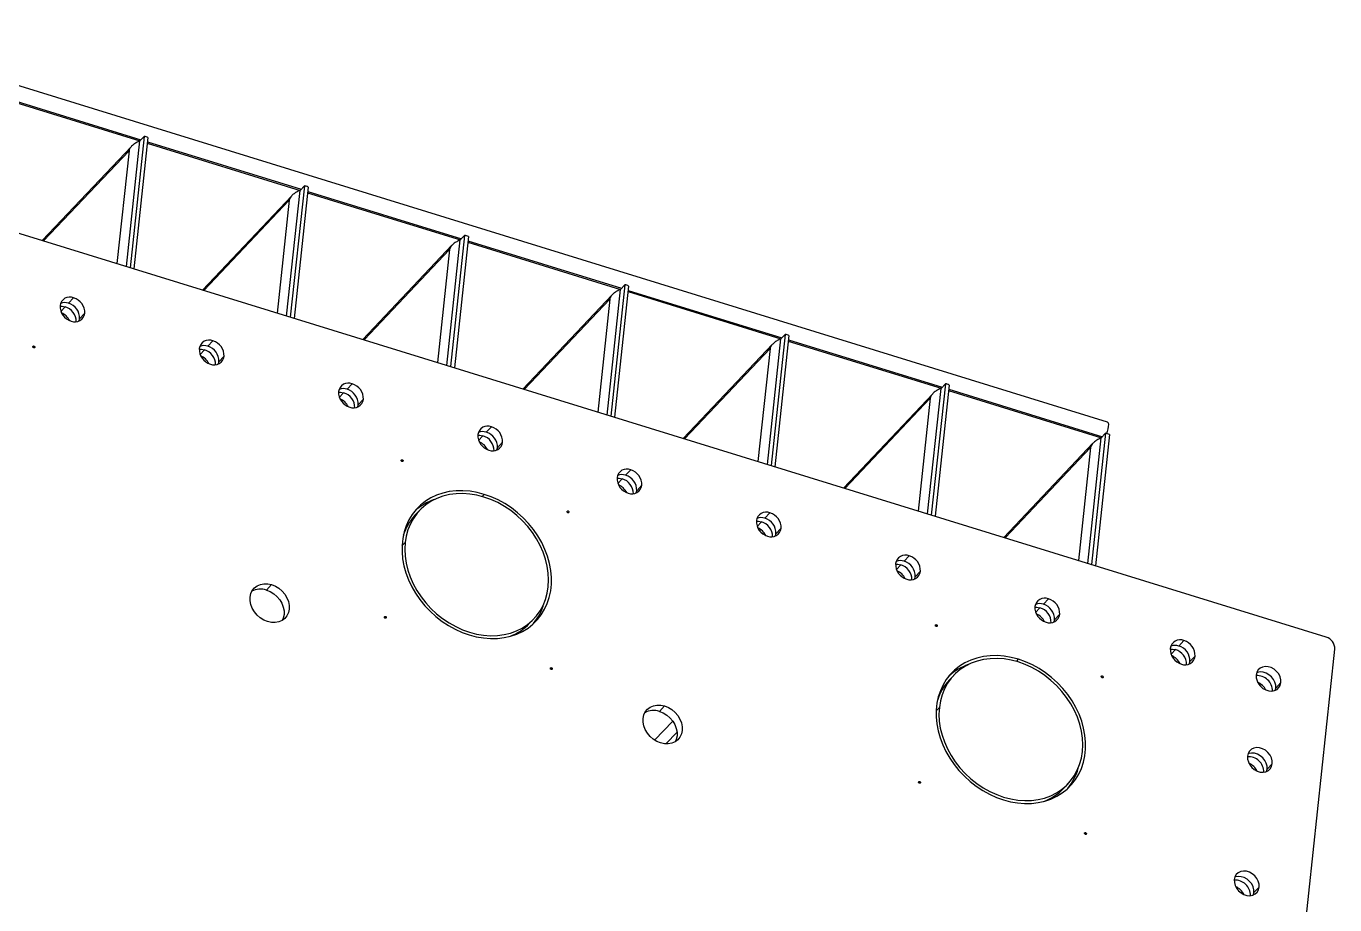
# Model space of a CAD drawing. Header units: millimetres. Extents: x -507 to 594, y -6 to 528.
# Drawn here: x -406.2 to -343.9, y 486.6 to 528.5 of the extents above; entities that cross this region are included whole.
import ezdxf

# ---------------------------------------------------------------- set-up
doc = ezdxf.new("R2010")
doc.units = ezdxf.units.MM

msp = doc.modelspace()

# ---------------------------------------------------------------- linework, layer by layer
at = {"color": 7, "linetype": 'Continuous', "lineweight": 25}
for p, q in [((-354.7462, 509.6108), (-415.782, 528.4511)), ((-408.0828, 525.2373), (-400.8085, 522.9919)), ((-344.3249, 499.3777), (-423.3444, 523.7691)), ((-401.2091, 522.732), (-405.4558, 518.2473)), ((-401.45, 517.0108), (-400.8105, 522.9898)), ((-400.6064, 523.2053), (-401.2748, 516.9567)), ((-400.4248, 523.1492), (-401.0931, 516.9007)), ((-400.8105, 522.9898), (-400.6064, 523.2053)), ((-400.4533, 522.8822), (-393.1791, 520.6368)), ((-401.3227, 522.5262), (-401.8978, 517.149)), ((-393.5797, 520.377), (-397.8263, 515.8923)), ((-393.8205, 514.6558), (-393.1811, 520.6347)), ((-392.977, 520.8503), (-393.6453, 514.6017)), ((-392.7953, 520.7942), (-393.4636, 514.5456)), ((-393.1811, 520.6347), (-392.977, 520.8503)), ((-392.8239, 520.5272), (-385.5496, 518.2818)), ((-393.6932, 520.1711), (-394.2683, 514.794)), ((-385.3475, 518.4953), (-386.0158, 512.2467)), ((-385.1658, 518.4392), (-385.8342, 512.1906)), ((-385.5516, 518.2797), (-385.3475, 518.4953)), ((-385.9502, 518.0219), (-390.1968, 513.5372)), ((-386.0637, 517.8161), (-386.6388, 512.439)), ((-386.1911, 512.3008), (-385.5516, 518.2797)), ((-385.1944, 518.1722), (-377.9201, 515.9268)), ((-378.5616, 509.9457), (-377.9221, 515.9247)), ((-377.718, 516.1402), (-378.3863, 509.8916)), ((-377.5364, 516.0841), (-378.2047, 509.8356)), ((-377.9221, 515.9247), (-377.718, 516.1402)), ((-403.9597, 515.5263), (-404.2046, 515.2676)), ((-378.3207, 515.6669), (-382.5673, 511.1822)), ((-378.4342, 515.4611), (-379.0093, 510.0839)), ((-377.5649, 515.8171), (-370.2907, 513.5718)), ((-403.6738, 514.5279), (-403.4289, 514.7866)), ((-397.3293, 513.4796), (-397.5742, 513.221)), ((-370.9321, 507.5907), (-370.2927, 513.5696)), ((-370.0886, 513.7852), (-370.7569, 507.5366)), ((-369.9069, 513.7291), (-370.5752, 507.4805)), ((-370.2927, 513.5696), (-370.0886, 513.7852)), ((-369.9355, 513.4621), (-362.6612, 511.2167)), ((-370.6912, 513.3119), (-374.9379, 508.8272)), ((-370.8048, 513.106), (-371.3799, 507.7289)), ((-397.0435, 512.4813), (-396.7985, 512.7399)), ((-390.6989, 511.433), (-390.9438, 511.1744)), ((-363.0618, 510.9568), (-367.3084, 506.4721)), ((-363.3027, 505.2357), (-362.6632, 511.2146)), ((-362.4591, 511.4302), (-363.1274, 505.1816)), ((-362.2774, 511.3741), (-362.9457, 505.1255)), ((-362.6632, 511.2146), (-362.4591, 511.4302)), ((-362.306, 511.1071), (-355.0317, 508.8617)), ((-390.4131, 510.4347), (-390.1682, 510.6933)), ((-363.1753, 510.751), (-363.7504, 505.3739)), ((-384.0685, 509.3864), (-384.3135, 509.1277)), ((-354.8296, 509.0751), (-355.4979, 502.8265)), ((-355.0337, 508.8596), (-354.8296, 509.0751)), ((-383.7827, 508.388), (-383.5378, 508.6467)), ((-355.4323, 508.6018), (-359.6789, 504.1171)), ((-355.6732, 502.8806), (-355.0337, 508.8596)), ((-354.648, 509.0191), (-355.3163, 502.7705)), ((-355.5458, 508.396), (-356.1209, 503.0188)), ((-377.4382, 507.3397), (-377.6831, 507.0811)), ((-377.1523, 506.3414), (-376.9074, 506.6)), ((-387.4932, 505.4038), (-387.6973, 505.1882)), ((-370.8078, 505.2931), (-371.0527, 505.0345)), ((-371.2731, 504.4031), (-371.262, 504.507)), ((-371.0969, 504.3576), (-371.1071, 504.2621)), ((-370.522, 504.2947), (-370.277, 504.5534)), ((-364.1774, 503.2465), (-364.4223, 502.9878)), ((-363.8916, 502.2481), (-363.6467, 502.5068)), ((-394.5359, 501.8751), (-394.7809, 501.6165)), ((-357.547, 501.1998), (-357.792, 500.9412)), ((-357.2612, 500.2015), (-357.0163, 500.4601)), ((-382.2514, 500.0314), (-382.0473, 500.247)), ((-351.0983, 499.2093), (-351.3432, 498.9506)), ((-350.8125, 498.2109), (-350.5676, 498.4696)), ((-348.5031, 455.9262), (-343.9166, 498.8087)), ((-362.0616, 497.5537), (-362.2657, 497.3381)), ((-346.4803, 497.2079), (-346.7253, 496.9493)), ((-346.7494, 496.8406), (-346.7253, 496.9493)), ((-375.8256, 496.0997), (-376.0705, 495.841)), ((-375.4405, 495.3815), (-376.2991, 494.4748)), ((-375.2336, 494.8563), (-375.7634, 494.2968)), ((-347.1622, 492.9812), (-347.1381, 493.0899)), ((-346.8931, 493.3485), (-347.1381, 493.0899)), ((-356.8199, 492.1813), (-356.6158, 492.3969)), ((-347.5215, 487.4736), (-347.7664, 487.215)), ((-347.7905, 487.1063), (-347.7664, 487.215))]:
    msp.add_line(p, q, dxfattribs=at)
at = {"color": 8, "linetype": 'Continuous', "lineweight": 25}
for p, q in [((-408.0762, 525.2995), (-400.7615, 523.0416)), ((-400.4467, 522.9444), (-393.132, 520.6866)), ((-401.3227, 522.5262), (-405.3928, 518.2279)), ((-392.8172, 520.5894), (-385.5025, 518.3315)), ((-393.6932, 520.1711), (-397.7633, 515.8728)), ((-386.0637, 517.8161), (-390.1339, 513.5178)), ((-385.1878, 518.2344), (-377.8731, 515.9765)), ((-377.5583, 515.8793), (-370.2436, 513.6215)), ((-378.4342, 515.4611), (-382.5044, 511.1628)), ((-404.3679, 515.0952), (-404.5727, 514.8789)), ((-369.9288, 513.5243), (-362.6141, 511.2664)), ((-405.8077, 513.1719), (-405.8367, 513.1413)), ((-397.7375, 513.0486), (-397.9423, 512.8323)), ((-370.8048, 513.106), (-374.8749, 508.8077)), ((-391.1071, 511.0019), (-391.3119, 510.7856)), ((-362.2993, 511.1693), (-354.9846, 508.9114)), ((-363.1753, 510.751), (-367.2454, 506.4527)), ((-384.4767, 508.9553), (-384.6816, 508.739)), ((-388.3166, 507.8171), (-388.3637, 507.7673)), ((-355.5458, 508.396), (-359.616, 504.0977)), ((-377.8464, 506.9087), (-378.0512, 506.6924)), ((-386.7954, 505.9181), (-386.798, 505.9189)), ((-384.5106, 506.0666), (-384.4125, 506.1702)), ((-380.3761, 505.3218), (-380.4051, 505.2912)), ((-371.216, 504.862), (-371.4208, 504.6457)), ((-388.3276, 503.7169), (-388.1763, 503.8767)), ((-364.5856, 502.8154), (-364.7904, 502.5991)), ((-357.9552, 500.7688), (-358.1601, 500.5525)), ((-389.0736, 500.3009), (-389.1025, 500.2703)), ((-362.885, 499.967), (-362.9322, 499.9172)), ((-351.5065, 498.7782), (-351.7113, 498.5619)), ((-381.2148, 497.9194), (-381.2619, 497.8696)), ((-361.3639, 498.068), (-361.3664, 498.0688)), ((-359.0791, 498.2165), (-358.9809, 498.3201)), ((-354.9446, 497.4717), (-354.9735, 497.4411)), ((-362.896, 495.8668), (-362.7447, 496.0266)), ((-363.642, 492.4508), (-363.6709, 492.4202)), ((-355.7832, 490.0693), (-355.8304, 490.0195))]:
    msp.add_line(p, q, dxfattribs=at)
at = {"color": 7, "linetype": 'Continuous', "lineweight": 25, "flags": 128}
for points in [[(-404.612, 515.1212), (-404.5109, 515.1226), (-404.3679, 515.0952)], [(-404.612, 515.1212), (-404.5109, 515.1226), (-404.3679, 515.0952)], [(-403.698, 514.4193), (-403.6968, 514.4227), (-403.6738, 514.5279)], [(-405.8985, 513.1999), (-405.8933, 513.2153), (-405.882, 513.2262), (-405.8663, 513.2309), (-405.8485, 513.2288), (-405.8315, 513.2202), (-405.8178, 513.2063), (-405.8094, 513.1894), (-405.8077, 513.1719)], [(-405.8077, 513.1719), (-405.8129, 513.1566), (-405.8243, 513.1457), (-405.84, 513.1409), (-405.8577, 513.143), (-405.8747, 513.1517), (-405.8885, 513.1655), (-405.8968, 513.1825), (-405.8985, 513.1999)], [(-397.9816, 513.0746), (-397.8805, 513.076), (-397.7375, 513.0486)], [(-397.9816, 513.0746), (-397.8805, 513.076), (-397.7375, 513.0486)], [(-397.0676, 512.3726), (-397.0664, 512.376), (-397.0435, 512.4813)], [(-391.3512, 511.028), (-391.2501, 511.0293), (-391.1071, 511.0019)], [(-391.3512, 511.028), (-391.2501, 511.0293), (-391.1071, 511.0019)], [(-390.4372, 510.326), (-390.4361, 510.3294), (-390.4131, 510.4347)], [(-354.7462, 509.6108), (-354.7386, 509.6075), (-354.7105, 509.5698), (-354.6976, 509.4986), (-354.7009, 509.401), (-354.7203, 509.2866), (-354.7537, 509.1665), (-354.79, 509.0705)], [(-384.7209, 508.9813), (-384.6198, 508.9827), (-384.4767, 508.9553)], [(-384.7209, 508.9813), (-384.6198, 508.9827), (-384.4767, 508.9553)], [(-388.3257, 507.7314), (-388.3428, 507.74), (-388.3565, 507.7538), (-388.3649, 507.7708), (-388.3666, 507.7883), (-388.3614, 507.8036), (-388.35, 507.8145), (-388.3343, 507.8192), (-388.3166, 507.8171)], [(-388.3166, 507.8171), (-388.2995, 507.8085), (-388.2858, 507.7946), (-388.2774, 507.7777), (-388.2757, 507.7602), (-388.281, 507.7449), (-388.2923, 507.734), (-388.308, 507.7293), (-388.3257, 507.7314)], [(-383.8068, 508.2794), (-383.8057, 508.2828), (-383.7827, 508.388)], [(-378.0905, 506.9347), (-377.9894, 506.9361), (-377.8464, 506.9087)], [(-378.0905, 506.9347), (-377.9894, 506.9361), (-377.8464, 506.9087)], [(-384.4125, 506.1702), (-384.7509, 506.259), (-385.0894, 506.3167), (-385.425, 506.3428), (-385.7547, 506.337), (-386.0754, 506.2994), (-386.3844, 506.2304), (-386.6787, 506.1305), (-386.9558, 506.0007), (-387.213, 505.8421), (-387.4482, 505.6562), (-387.6591, 505.4447), (-387.8438, 505.2095), (-388.0007, 504.9526), (-388.1283, 504.6765), (-388.2256, 504.3837), (-388.2915, 504.0767), (-388.3255, 503.7584), (-388.3274, 503.4316), (-388.297, 503.0994), (-388.2347, 502.7646), (-388.141, 502.4305), (-388.0168, 502.0999), (-387.8632, 501.7758), (-387.6816, 501.4613), (-387.4736, 501.1591), (-387.2411, 500.8721), (-386.9863, 500.6027), (-386.7114, 500.3534), (-386.4189, 500.1265), (-386.1115, 499.9241), (-385.7919, 499.7479), (-385.4631, 499.5996), (-385.128, 499.4805)], [(-381.3643, 501.774), (-381.3469, 502.0943), (-381.3626, 502.4217), (-381.4111, 502.7529), (-381.4919, 503.0848), (-381.6043, 503.4143), (-381.7472, 503.738), (-381.9192, 504.053), (-382.1186, 504.3561), (-382.3436, 504.6445), (-382.592, 504.9154), (-382.8613, 505.1662), (-383.149, 505.3944), (-383.4524, 505.5979), (-383.7684, 505.7746), (-384.0941, 505.923), (-384.4263, 506.0415), (-384.7618, 506.1291), (-385.0974, 506.1849), (-385.4298, 506.2083), (-385.7559, 506.1991), (-386.0725, 506.1574), (-386.3765, 506.0836), (-386.6651, 505.9785), (-386.9354, 505.843), (-387.1849, 505.6784), (-387.4112, 505.4863), (-387.6119, 505.2687), (-387.7854, 505.0275), (-387.9298, 504.7651), (-388.0437, 504.484), (-388.1262, 504.1869), (-388.1763, 503.8767)], [(-385.128, 499.4805), (-384.7897, 499.3917), (-384.4512, 499.3341), (-384.1155, 499.308), (-383.7859, 499.3138), (-383.4651, 499.3513), (-383.1561, 499.4204), (-382.8618, 499.5203), (-382.5847, 499.6501), (-382.3275, 499.8086), (-382.0923, 499.9945), (-381.8815, 500.206), (-381.6967, 500.4413), (-381.5398, 500.6981), (-381.4122, 500.9742), (-381.315, 501.2671), (-381.249, 501.574), (-381.215, 501.8923), (-381.2132, 502.2191), (-381.2435, 502.5514), (-381.3058, 502.8861), (-381.3995, 503.2203), (-381.5237, 503.5509), (-381.6773, 503.8749), (-381.8589, 504.1894), (-382.0669, 504.4916), (-382.2994, 504.7787), (-382.5542, 505.0481), (-382.8291, 505.2973), (-383.1216, 505.5242), (-383.429, 505.7267), (-383.7486, 505.9028), (-384.0774, 506.0511), (-384.4125, 506.1702)], [(-377.1765, 506.2327), (-377.1753, 506.2361), (-377.1523, 506.3414)], [(-380.467, 505.3498), (-380.4618, 505.3652), (-380.4504, 505.3761), (-380.4347, 505.3808), (-380.417, 505.3787), (-380.3999, 505.3701), (-380.3862, 505.3562), (-380.3778, 505.3393), (-380.3761, 505.3218)], [(-380.3761, 505.3218), (-380.3814, 505.3065), (-380.3927, 505.2956), (-380.4084, 505.2908), (-380.4261, 505.2929), (-380.4432, 505.3016), (-380.4569, 505.3154), (-380.4653, 505.3324), (-380.467, 505.3498)], [(-371.4601, 504.8881), (-371.359, 504.8894), (-371.216, 504.862)], [(-371.4601, 504.8881), (-371.359, 504.8894), (-371.216, 504.862)], [(-370.5461, 504.1861), (-370.5449, 504.1895), (-370.522, 504.2947)], [(-388.1763, 503.8767), (-388.1936, 503.5564), (-388.1779, 503.2291), (-388.1295, 502.8978), (-388.0486, 502.5659), (-387.9363, 502.2365), (-387.7934, 501.9127), (-387.6214, 501.5977), (-387.4219, 501.2946), (-387.1969, 501.0062), (-386.9486, 500.7353), (-386.6792, 500.4845), (-386.3915, 500.2563), (-386.0882, 500.0529), (-385.7721, 499.8761), (-385.4464, 499.7277), (-385.1143, 499.6092), (-384.7787, 499.5216), (-384.4432, 499.4659), (-384.1107, 499.4425), (-383.7846, 499.4517), (-383.468, 499.4933), (-383.164, 499.5671), (-382.8754, 499.6723), (-382.6051, 499.8078), (-382.3556, 499.9723), (-382.1294, 500.1644), (-381.9286, 500.3821), (-381.7552, 500.6233), (-381.6108, 500.8857), (-381.4968, 501.1668), (-381.4144, 501.4638), (-381.3643, 501.774)], [(-364.8297, 502.8414), (-364.7286, 502.8428), (-364.5856, 502.8154)], [(-364.8297, 502.8414), (-364.7286, 502.8428), (-364.5856, 502.8154)], [(-363.9157, 502.1395), (-363.9146, 502.1429), (-363.8916, 502.2481)], [(-394.724, 500.1169), (-394.9038, 500.1899), (-395.0731, 500.2938), (-395.2254, 500.4247), (-395.3547, 500.5776), (-395.4563, 500.7466), (-395.5261, 500.9251), (-395.5614, 501.1064), (-395.5609, 501.2834), (-395.5247, 501.4494), (-395.4541, 501.5979), (-395.3518, 501.7233), (-395.2218, 501.8208), (-395.069, 501.8866), (-394.8994, 501.9182), (-394.7194, 501.9143), (-394.5359, 501.8751)], [(-394.7809, 501.6165), (-394.601, 501.5435), (-394.4317, 501.4396), (-394.2795, 501.3086), (-394.1501, 501.1558), (-394.0486, 500.9868), (-393.9788, 500.8083), (-393.9435, 500.627), (-393.9439, 500.45), (-393.9801, 500.284), (-394.0257, 500.1786)], [(-394.5359, 501.8751), (-394.3561, 501.8021), (-394.1868, 501.6982), (-394.0346, 501.5673), (-393.9052, 501.4144), (-393.8036, 501.2455), (-393.7339, 501.0669), (-393.6985, 500.8857), (-393.699, 500.7086), (-393.7352, 500.5427), (-393.8058, 500.3941), (-393.9081, 500.2687), (-394.0381, 500.1712), (-394.1909, 500.1054), (-394.3606, 500.0739), (-394.5406, 500.0778), (-394.724, 500.1169)], [(-389.1644, 500.3289), (-389.1592, 500.3443), (-389.1478, 500.3551), (-389.1321, 500.3599), (-389.1144, 500.3578), (-389.0974, 500.3492), (-389.0836, 500.3353), (-389.0753, 500.3184), (-389.0736, 500.3009)], [(-389.0736, 500.3009), (-389.0788, 500.2855), (-389.0901, 500.2747), (-389.1058, 500.2699), (-389.1236, 500.272), (-389.1406, 500.2807), (-389.1543, 500.2945), (-389.1627, 500.3114), (-389.1644, 500.3289)], [(-358.1994, 500.7948), (-358.0983, 500.7962), (-357.9552, 500.7688)], [(-358.1994, 500.7948), (-358.0983, 500.7962), (-357.9552, 500.7688)], [(-362.8942, 499.8812), (-362.9112, 499.8899), (-362.9249, 499.9037), (-362.9333, 499.9207), (-362.935, 499.9381), (-362.9298, 499.9535), (-362.9185, 499.9644), (-362.9027, 499.9691), (-362.885, 499.967)], [(-362.885, 499.967), (-362.868, 499.9584), (-362.8542, 499.9445), (-362.8459, 499.9276), (-362.8442, 499.9101), (-362.8494, 499.8948), (-362.8607, 499.8839), (-362.8764, 499.8791), (-362.8942, 499.8812)], [(-357.2854, 500.0928), (-357.2842, 500.0962), (-357.2612, 500.2015)], [(-358.9809, 498.3201), (-359.3193, 498.4089), (-359.6578, 498.4666), (-359.9934, 498.4926), (-360.3231, 498.4869), (-360.6439, 498.4493), (-360.9528, 498.3802), (-361.2472, 498.2804), (-361.5242, 498.1506), (-361.7815, 497.992), (-362.0166, 497.8061), (-362.2275, 497.5946), (-362.4122, 497.3593), (-362.5691, 497.1025), (-362.6968, 496.8264), (-362.794, 496.5336), (-362.8599, 496.2266), (-362.894, 495.9083), (-362.8958, 495.5815), (-362.8654, 495.2493), (-362.8031, 494.9145), (-362.7095, 494.5804), (-362.5852, 494.2498), (-362.4316, 493.9257), (-362.25, 493.6112), (-362.042, 493.309), (-361.8096, 493.0219), (-361.5547, 492.7526), (-361.2798, 492.5033), (-360.9873, 492.2764), (-360.6799, 492.074), (-360.3603, 491.8978), (-360.0315, 491.7495), (-359.6964, 491.6304)], [(-351.7506, 498.8042), (-351.6495, 498.8056), (-351.5065, 498.7782)], [(-351.7506, 498.8042), (-351.6495, 498.8056), (-351.5065, 498.7782)], [(-381.224, 497.8336), (-381.241, 497.8422), (-381.2547, 497.8561), (-381.2631, 497.873), (-381.2648, 497.8905), (-381.2596, 497.9059), (-381.2482, 497.9167), (-381.2325, 497.9215), (-381.2148, 497.9194)], [(-381.2148, 497.9194), (-381.1978, 497.9107), (-381.184, 497.8969), (-381.1757, 497.88), (-381.174, 497.8625), (-381.1792, 497.8471), (-381.1905, 497.8363), (-381.2062, 497.8315), (-381.224, 497.8336)], [(-355.9327, 493.9239), (-355.9154, 494.2442), (-355.931, 494.5716), (-355.9795, 494.9028), (-356.0603, 495.2347), (-356.1727, 495.5641), (-356.3156, 495.8879), (-356.4876, 496.2029), (-356.687, 496.506), (-356.912, 496.7944), (-357.1604, 497.0653), (-357.4297, 497.3161), (-357.7175, 497.5443), (-358.0208, 497.7478), (-358.3368, 497.9245), (-358.6625, 498.0729), (-358.9947, 498.1914), (-359.3302, 498.279), (-359.6658, 498.3348), (-359.9982, 498.3581), (-360.3243, 498.349), (-360.6409, 498.3073), (-360.945, 498.2335), (-361.2335, 498.1284), (-361.5039, 497.9929), (-361.7534, 497.8283), (-361.9796, 497.6362), (-362.1804, 497.4186), (-362.3538, 497.1774), (-362.4982, 496.9149), (-362.6122, 496.6339), (-362.6946, 496.3368), (-362.7447, 496.0266)], [(-359.6964, 491.6304), (-359.3581, 491.5416), (-359.0196, 491.4839), (-358.684, 491.4579), (-358.3543, 491.4636), (-358.0335, 491.5012), (-357.7246, 491.5703), (-357.4302, 491.6701), (-357.1532, 491.8), (-356.8959, 491.9585), (-356.6608, 492.1444), (-356.4499, 492.3559), (-356.2652, 492.5912), (-356.1083, 492.848), (-355.9806, 493.1241), (-355.8834, 493.417), (-355.8175, 493.7239), (-355.7834, 494.0422), (-355.7816, 494.369), (-355.8119, 494.7012), (-355.8743, 495.036), (-355.9679, 495.3702), (-356.0921, 495.7008), (-356.2457, 496.0248), (-356.4274, 496.3393), (-356.6353, 496.6415), (-356.8678, 496.9286), (-357.1227, 497.198), (-357.3976, 497.4472), (-357.6901, 497.6741), (-357.9975, 497.8766), (-358.317, 498.0527), (-358.6459, 498.201), (-358.9809, 498.3201)], [(-350.8366, 498.1023), (-350.8355, 498.1057), (-350.8125, 498.2109)], [(-346.4803, 497.2079), (-346.4832, 497.3467), (-346.5203, 497.4879), (-346.5893, 497.6234), (-346.6863, 497.7454), (-346.8056, 497.8468), (-346.9404, 497.9216), (-347.0827, 497.9656), (-347.2243, 497.976), (-347.357, 497.9525), (-347.4731, 497.8963), (-347.5658, 497.8106), (-347.6297, 497.7005), (-347.6611, 497.5724)], [(-355.0354, 497.4997), (-355.0302, 497.5151), (-355.0189, 497.5259), (-355.0031, 497.5307), (-354.9854, 497.5286), (-354.9684, 497.52), (-354.9546, 497.5061), (-354.9463, 497.4892), (-354.9446, 497.4717)], [(-354.9446, 497.4717), (-354.9498, 497.4564), (-354.9611, 497.4455), (-354.9768, 497.4407), (-354.9946, 497.4428), (-355.0116, 497.4515), (-355.0253, 497.4653), (-355.0337, 497.4823), (-355.0354, 497.4997)], [(-347.6611, 497.5724), (-347.6582, 497.4337), (-347.6212, 497.2925), (-347.5522, 497.1569), (-347.4552, 497.0349), (-347.3358, 496.9336), (-347.2011, 496.8587), (-347.0588, 496.8148), (-346.9171, 496.8043), (-346.7844, 496.8279), (-346.6684, 496.8841), (-346.5757, 496.9697), (-346.5118, 497.0798), (-346.4803, 497.2079)], [(-346.7253, 496.9493), (-346.7282, 497.088), (-346.7652, 497.2292), (-346.8342, 497.3648), (-346.9312, 497.4868), (-347.0505, 497.5882), (-347.1853, 497.663), (-347.3276, 497.7069), (-347.4692, 497.7174), (-347.6019, 497.6938), (-347.637, 497.6811)], [(-376.0136, 494.3415), (-376.1934, 494.4144), (-376.3627, 494.5184), (-376.515, 494.6493), (-376.6444, 494.8022), (-376.7459, 494.9711), (-376.8157, 495.1497), (-376.851, 495.3309), (-376.8506, 495.5079), (-376.8143, 495.6739), (-376.7437, 495.8225), (-376.6414, 495.9479), (-376.5114, 496.0454), (-376.3586, 496.1112), (-376.189, 496.1427), (-376.009, 496.1388), (-375.8256, 496.0997)], [(-375.8256, 496.0997), (-375.6458, 496.0267), (-375.4765, 495.9228), (-375.3242, 495.7919), (-375.1948, 495.639), (-375.0933, 495.47), (-375.0235, 495.2915), (-374.9882, 495.1102), (-374.9886, 494.9332), (-375.0248, 494.7672), (-375.0955, 494.6187), (-375.1977, 494.4932), (-375.3278, 494.3958), (-375.4805, 494.33), (-375.6502, 494.2984), (-375.8302, 494.3023), (-376.0136, 494.3415)], [(-362.7447, 496.0266), (-362.762, 495.7063), (-362.7464, 495.379), (-362.6979, 495.0477), (-362.6171, 494.7158), (-362.5047, 494.3864), (-362.3618, 494.0626), (-362.1898, 493.7476), (-361.9903, 493.4445), (-361.7654, 493.1561), (-361.517, 492.8852), (-361.2476, 492.6344), (-360.9599, 492.4062), (-360.6566, 492.2028), (-360.3405, 492.026), (-360.0149, 491.8776), (-359.6827, 491.7591), (-359.3472, 491.6715), (-359.0116, 491.6158), (-358.6792, 491.5924), (-358.3531, 491.6016), (-358.0365, 491.6432), (-357.7324, 491.717), (-357.4438, 491.8221), (-357.1735, 491.9577), (-356.924, 492.1222), (-356.6978, 492.3143), (-356.497, 492.532), (-356.3236, 492.7732), (-356.1792, 493.0356), (-356.0652, 493.3167), (-355.9828, 493.6137), (-355.9327, 493.9239)], [(-376.0705, 495.841), (-375.8907, 495.7681), (-375.7214, 495.6641), (-375.5691, 495.5332), (-375.4397, 495.3803), (-375.3382, 495.2114), (-375.2684, 495.0328), (-375.2331, 494.8516), (-375.2335, 494.6746), (-375.2698, 494.5086), (-375.3153, 494.4031)], [(-346.8931, 493.3485), (-346.896, 493.4872), (-346.933, 493.6285), (-347.0021, 493.764), (-347.0991, 493.886), (-347.2184, 493.9874), (-347.3532, 494.0622), (-347.4955, 494.1061), (-347.6371, 494.1166), (-347.7698, 494.0931), (-347.8859, 494.0368), (-347.9786, 493.9512), (-348.0425, 493.8411), (-348.0739, 493.713)], [(-348.0739, 493.713), (-348.071, 493.5743), (-348.034, 493.4331), (-347.9649, 493.2975), (-347.8679, 493.1755), (-347.7486, 493.0741), (-347.6139, 492.9993), (-347.4715, 492.9554), (-347.3299, 492.9449), (-347.1972, 492.9684), (-347.0811, 493.0247), (-346.9885, 493.1103), (-346.9246, 493.2204), (-346.8931, 493.3485)], [(-347.1381, 493.0899), (-347.1409, 493.2286), (-347.178, 493.3698), (-347.247, 493.5054), (-347.344, 493.6274), (-347.4633, 493.7287), (-347.5981, 493.8035), (-347.7404, 493.8475), (-347.882, 493.858), (-348.0147, 493.8344), (-348.0497, 493.8216)], [(-363.7328, 492.4788), (-363.7276, 492.4942), (-363.7163, 492.505), (-363.7005, 492.5098), (-363.6828, 492.5077), (-363.6658, 492.4991), (-363.652, 492.4852), (-363.6437, 492.4683), (-363.642, 492.4508)], [(-363.642, 492.4508), (-363.6472, 492.4354), (-363.6585, 492.4246), (-363.6743, 492.4198), (-363.692, 492.4219), (-363.709, 492.4306), (-363.7228, 492.4444), (-363.7311, 492.4613), (-363.7328, 492.4788)], [(-355.7924, 489.9835), (-355.8094, 489.9921), (-355.8232, 490.006), (-355.8315, 490.0229), (-355.8332, 490.0404), (-355.828, 490.0558), (-355.8167, 490.0666), (-355.8009, 490.0714), (-355.7832, 490.0693)], [(-355.7832, 490.0693), (-355.7662, 490.0606), (-355.7524, 490.0468), (-355.7441, 490.0298), (-355.7424, 490.0124), (-355.7476, 489.997), (-355.7589, 489.9862), (-355.7747, 489.9814), (-355.7924, 489.9835)], [(-347.5215, 487.4736), (-347.5244, 487.6123), (-347.5614, 487.7536), (-347.6304, 487.8891), (-347.7274, 488.0111), (-347.8468, 488.1125), (-347.9815, 488.1873), (-348.1238, 488.2312), (-348.2655, 488.2417), (-348.3982, 488.2182), (-348.5142, 488.1619), (-348.6069, 488.0763), (-348.6708, 487.9662), (-348.7022, 487.8381)], [(-347.7664, 487.215), (-347.7693, 487.3537), (-347.8063, 487.4949), (-347.8753, 487.6305), (-347.9723, 487.7525), (-348.0917, 487.8538), (-348.2264, 487.9287), (-348.3688, 487.9726), (-348.5104, 487.9831), (-348.6431, 487.9595), (-348.6781, 487.9468)], [(-348.7022, 487.8381), (-348.6993, 487.6994), (-348.6623, 487.5582), (-348.5933, 487.4226), (-348.4963, 487.3006), (-348.377, 487.1992), (-348.2422, 487.1244), (-348.0999, 487.0805), (-347.9583, 487.07), (-347.8256, 487.0936), (-347.7095, 487.1498), (-347.6168, 487.2354), (-347.5529, 487.3455), (-347.5215, 487.4736)]]:
    msp.add_lwpolyline(points, dxfattribs=at)
at = {"color": 7, "linetype": 'Continuous', "lineweight": 25}
for centre, radius, start, end in [((-400.6378, 522.7813), 0.4251, 59.925995, 85.765645), ((-393.0084, 520.4263), 0.4251, 59.925995, 85.765645), ((-385.3789, 518.0713), 0.4251, 59.925995, 85.765645), ((-377.7494, 515.7162), 0.4251, 59.925995, 85.765645), ((-404.1418, 515.0912), 0.4717, 67.288623, 172.706), ((-404.3841, 514.7381), 0.5591, 71.271478, 111.114311), ((-404.4148, 514.5565), 0.7415, 357.787932, 73.532209), ((-404.1699, 514.8152), 0.7415, 357.787932, 73.532209), ((-403.8687, 515.1224), 0.7415, 177.787932, 253.532209), ((-404.8543, 514.0869), 0.7881, 26.350131, 66.773484), ((-404.5691, 514.389), 0.7344, 359.713993, 74.093374), ((-403.8968, 514.8465), 0.4717, 247.288623, 352.706), ((-397.5114, 513.0445), 0.4717, 67.288623, 172.706), ((-397.5395, 512.7686), 0.7415, 357.787932, 73.532209), ((-370.1199, 513.3612), 0.4251, 59.925995, 85.765645), ((-397.2383, 513.0758), 0.7415, 177.787932, 253.532209), ((-397.7537, 512.6915), 0.5591, 71.271478, 111.114311), ((-398.224, 512.0403), 0.7881, 26.350131, 66.773484), ((-397.9388, 512.3423), 0.7344, 359.713993, 74.093374), ((-397.7844, 512.5099), 0.7415, 357.787932, 73.532209), ((-397.2664, 512.7998), 0.4717, 247.288623, 352.706), ((-390.608, 511.0292), 0.7415, 177.787932, 253.532209), ((-390.881, 510.9979), 0.4717, 67.288623, 172.706), ((-391.1234, 510.6448), 0.5591, 71.271478, 111.114311), ((-391.3084, 510.2957), 0.7344, 359.713993, 74.093374), ((-391.154, 510.4633), 0.7415, 357.787932, 73.532209), ((-390.9091, 510.7219), 0.7415, 357.787932, 73.532209), ((-362.4905, 511.0062), 0.4251, 59.925995, 85.765645), ((-391.5936, 509.9937), 0.7881, 26.350131, 66.773484), ((-390.636, 510.7532), 0.4717, 247.288623, 352.706), ((-384.2507, 508.9513), 0.4717, 67.288623, 172.706), ((-384.493, 508.5982), 0.5591, 71.271478, 111.114311), ((-384.5237, 508.4166), 0.7415, 357.787932, 73.532209), ((-384.2787, 508.6753), 0.7415, 357.787932, 73.532209), ((-354.861, 508.6511), 0.4251, 59.925995, 85.765645), ((-383.9776, 508.9825), 0.7415, 177.787932, 253.532209), ((-384.9632, 507.947), 0.7881, 26.350131, 66.773484), ((-384.678, 508.2491), 0.7344, 359.713993, 74.093374), ((-384.0057, 508.7066), 0.4717, 247.288623, 352.706), ((-377.6203, 506.9046), 0.4717, 67.288623, 172.706), ((-377.6484, 506.6287), 0.7415, 357.787932, 73.532209), ((-377.3472, 506.9359), 0.7415, 177.787932, 253.532209), ((-377.8626, 506.5516), 0.5591, 71.271478, 111.114311), ((-378.3328, 505.9004), 0.7881, 26.350131, 66.773484), ((-378.0476, 506.2024), 0.7344, 359.713993, 74.093374), ((-377.8933, 506.37), 0.7415, 357.787932, 73.532209), ((-377.3753, 506.6599), 0.4717, 247.288623, 352.706), ((-385.9458, 503.427), 2.6336, 108.879473, 132.352), ((-370.9899, 504.858), 0.4717, 67.288623, 172.706), ((-371.018, 504.582), 0.7415, 357.787932, 73.532209), ((-385.8664, 503.4671), 2.5129, 136.770511, 162.833881), ((-370.7168, 504.8892), 0.7415, 177.787932, 253.532209), ((-371.2322, 504.5049), 0.5591, 71.271478, 111.114311), ((-371.4173, 504.1558), 0.7344, 359.713993, 74.093374), ((-371.2629, 504.3234), 0.7415, 357.787932, 73.532209), ((-371.7025, 503.8538), 0.7881, 26.350131, 66.773484), ((-370.7449, 504.6133), 0.4717, 247.288623, 352.706), ((-364.0865, 502.8426), 0.7415, 177.787932, 253.532209), ((-364.3595, 502.8113), 0.4717, 67.288623, 172.706), ((-364.6019, 502.4583), 0.5591, 71.271478, 111.114311), ((-364.7869, 502.1091), 0.7344, 359.713993, 74.093374), ((-364.6325, 502.2767), 0.7415, 357.787932, 73.532209), ((-364.3876, 502.5354), 0.7415, 357.787932, 73.532209), ((-365.0721, 501.8071), 0.7881, 26.350131, 66.773484), ((-364.1145, 502.5667), 0.4717, 247.288623, 352.706), ((-395.062, 500.8154), 0.849, 70.660105, 119.427638), ((-384.1102, 501.687), 2.6389, 320.792108, 344.530984), ((-357.7292, 500.7647), 0.4717, 67.288623, 172.706), ((-357.9715, 500.4117), 0.5591, 71.271478, 111.114311), ((-358.0022, 500.2301), 0.7415, 357.787932, 73.532209), ((-357.7572, 500.4888), 0.7415, 357.787932, 73.532209), ((-357.4561, 500.796), 0.7415, 177.787932, 253.532209), ((-358.4417, 499.7605), 0.7881, 26.350131, 66.773484), ((-358.1565, 500.0625), 0.7344, 359.713993, 74.093374), ((-357.4842, 500.52), 0.4717, 247.288623, 352.706), ((-384.067, 501.7617), 2.508, 290.264015, 316.378825), ((-351.2804, 498.7742), 0.4717, 67.288623, 172.706), ((-351.3085, 498.4982), 0.7415, 357.787932, 73.532209), ((-344.4866, 498.8307), 0.5704, 357.787932, 73.532209), ((-351.0074, 498.8054), 0.7415, 177.787932, 253.532209), ((-351.5228, 498.4211), 0.5591, 71.271478, 111.114311), ((-351.993, 497.7699), 0.7881, 26.350131, 66.773484), ((-351.7078, 498.072), 0.7344, 359.713993, 74.093374), ((-351.5534, 498.2395), 0.7415, 357.787932, 73.532209), ((-351.0354, 498.5295), 0.4717, 247.288623, 352.706), ((-360.5143, 495.5769), 2.6336, 108.879473, 132.352), ((-360.4348, 495.617), 2.5129, 136.770511, 162.83388), ((-347.6206, 496.8094), 0.7344, 359.783212, 93.340403), ((-347.9062, 496.5079), 0.7886, 26.364695, 66.75892), ((-376.3516, 495.04), 0.849, 70.660105, 119.427638), ((-348.0334, 492.95), 0.7344, 359.783212, 93.340403), ((-358.6786, 493.8369), 2.6389, 320.792108, 344.530982), ((-348.319, 492.6485), 0.7886, 26.364695, 66.75892), ((-358.6355, 493.9116), 2.508, 290.264015, 316.378825), ((-348.6618, 487.0751), 0.7344, 359.783212, 93.340403), ((-348.9471, 486.7738), 0.7883, 25.839485, 66.764908)]:
    msp.add_arc(centre, radius, start, end, dxfattribs=at)
for points, knots in [([(-400.8105, 522.9898), (-400.8682, 522.9637), (-400.9775, 522.9145), (-401.1077, 522.8262), (-401.1967, 522.7473), (-401.2557, 522.6805), (-401.3053, 522.6054), (-401.3171, 522.5516), (-401.3227, 522.5262)], [0, 0, 0, 0, 0.2798083, 0.529641, 0.6508819, 0.7590737, 0.8859733, 1, 1, 1, 1]), ([(-393.1811, 520.6347), (-393.2388, 520.6087), (-393.348, 520.5594), (-393.4782, 520.4712), (-393.5672, 520.3923), (-393.6263, 520.3254), (-393.6758, 520.2504), (-393.6876, 520.1966), (-393.6932, 520.1711)], [0, 0, 0, 0, 0.2798083, 0.52964097, 0.65088187, 0.75907368, 0.88597328, 1, 1, 1, 1]), ([(-385.5516, 518.2797), (-385.6093, 518.2537), (-385.7185, 518.2044), (-385.8488, 518.1162), (-385.9377, 518.0373), (-385.9968, 517.9704), (-386.0464, 517.8954), (-386.0581, 517.8416), (-386.0637, 517.8161)], [0, 0, 0, 0, 0.2798083, 0.529641, 0.6508819, 0.7590737, 0.8859733, 1, 1, 1, 1]), ([(-377.9221, 515.9247), (-377.9798, 515.8986), (-378.0891, 515.8494), (-378.2193, 515.7612), (-378.3082, 515.6822), (-378.3673, 515.6154), (-378.4169, 515.5403), (-378.4287, 515.4865), (-378.4342, 515.4611)], [0, 0, 0, 0, 0.2798083, 0.529641, 0.6508819, 0.7590737, 0.8859733, 1, 1, 1, 1]), ([(-370.2927, 513.5696), (-370.3504, 513.5436), (-370.4596, 513.4943), (-370.5898, 513.4061), (-370.6788, 513.3272), (-370.7379, 513.2603), (-370.7874, 513.1853), (-370.7992, 513.1315), (-370.8048, 513.106)], [0, 0, 0, 0, 0.2798083, 0.529641, 0.6508819, 0.7590737, 0.8859733, 1, 1, 1, 1]), ([(-362.6632, 511.2146), (-362.7209, 511.1886), (-362.8301, 511.1393), (-362.9603, 511.0511), (-363.0493, 510.9722), (-363.1084, 510.9053), (-363.158, 510.8303), (-363.1697, 510.7765), (-363.1753, 510.751)], [0, 0, 0, 0, 0.2798083, 0.529641, 0.6508819, 0.7590737, 0.8859733, 1, 1, 1, 1]), ([(-355.0337, 508.8596), (-355.0914, 508.8335), (-355.2006, 508.7843), (-355.3309, 508.6961), (-355.4198, 508.6171), (-355.4789, 508.5503), (-355.5285, 508.4752), (-355.5403, 508.4214), (-355.5458, 508.396)], [0, 0, 0, 0, 0.2798083, 0.529641, 0.6508819, 0.7590737, 0.8859733, 1, 1, 1, 1])]:
    msp.add_open_spline(points, degree=3, knots=knots, dxfattribs=at)

doc.saveas('drawing.dxf')
